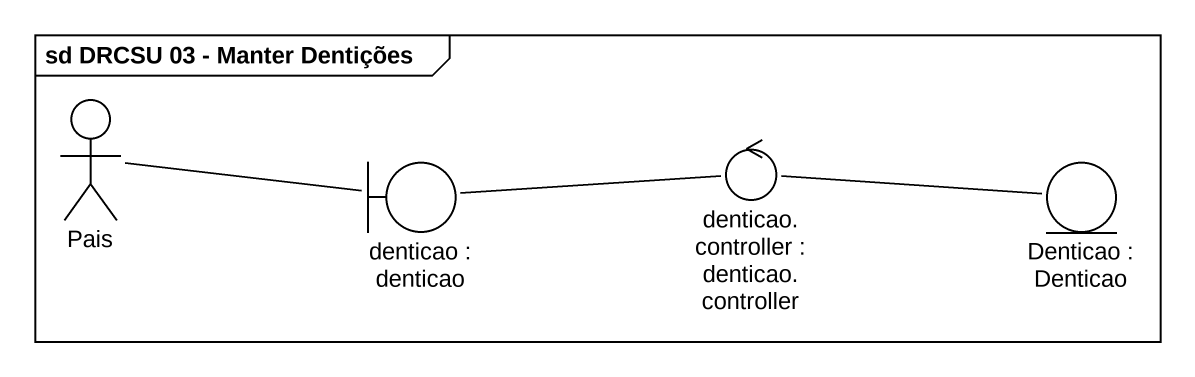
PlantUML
@startuml
mainframe sd DRCSU 03 - Manter Dentições
actor Pais
boundary "denticao : denticao" as denticao
control "denticao.controller : denticao.controller" as denticao_controller
entity "Denticao : Denticao" as Denticao
Pais -right- denticao
denticao -right- denticao_controller
denticao_controller -right- Denticao
@enduml
